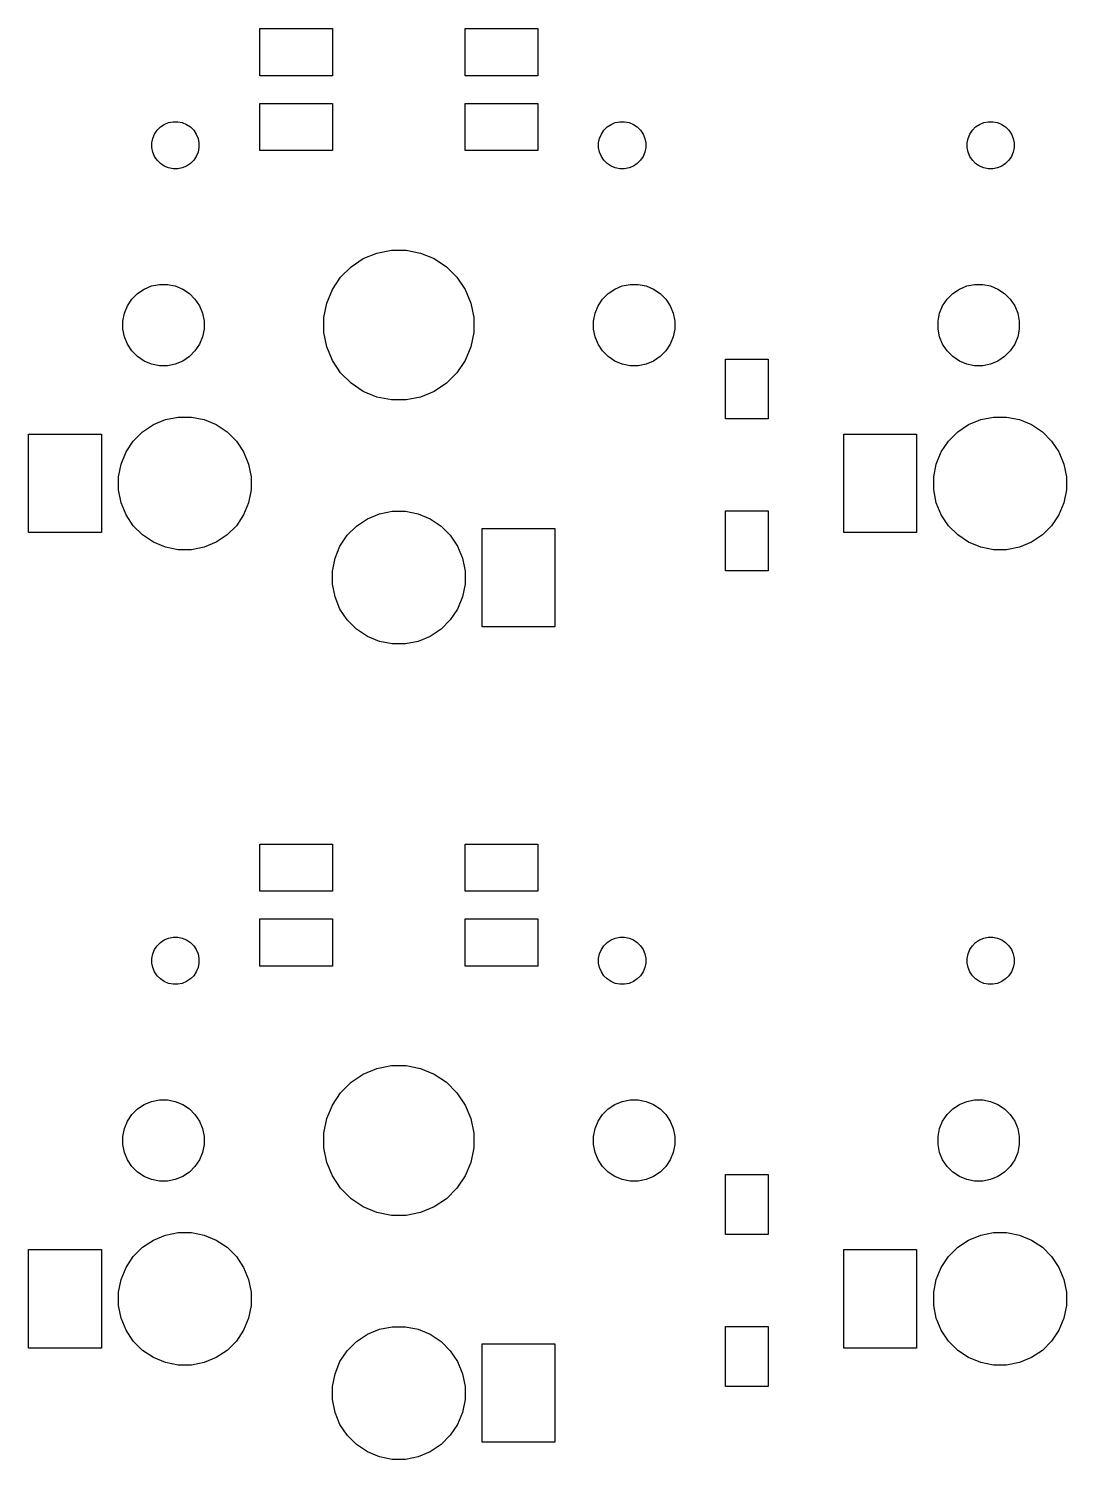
# Model space of a CAD drawing. Extents: x 33 to 239, y -108 to -27.
# Drawn here: x 109.6 to 133.85, y -68.8 to -35.38 of the extents above; entities that cross this region are included whole.
import ezdxf

# ---------------------------------------------------------------- set-up
doc = ezdxf.new("R2010")
doc.units = 0
doc.layers.add('BLACK', color=7, linetype='CONTINUOUS')

msp = doc.modelspace()

# ---------------------------------------------------------------- linework, layer by layer
at = {"layer": 'BLACK', "linetype": 'CONTINUOUS'}
for p, q in [((115, -36.475), (115, -35.375)), ((115, -35.375), (116.7, -35.375)), ((116.7, -35.375), (116.7, -36.475)), ((119.8, -36.475), (119.8, -35.375)), ((119.8, -35.375), (121.5, -35.375)), ((121.5, -35.375), (121.5, -36.475)), ((116.7, -36.475), (115, -36.475)), ((121.5, -36.475), (119.8, -36.475)), ((115, -38.225), (115, -37.125)), ((115, -37.125), (116.7, -37.125)), ((116.7, -37.125), (116.7, -38.225)), ((119.8, -38.225), (119.8, -37.125)), ((119.8, -37.125), (121.5, -37.125)), ((121.5, -37.125), (121.5, -38.225)), ((112.543, -37.8395), (112.603, -37.7494)), ((112.603, -37.7494), (112.679, -37.6728)), ((112.679, -37.6728), (112.769, -37.6126)), ((112.769, -37.6126), (112.87, -37.5711)), ((112.87, -37.5711), (112.976, -37.55)), ((112.976, -37.55), (113.084, -37.55)), ((113.084, -37.55), (113.19, -37.5711)), ((113.19, -37.5711), (113.291, -37.6126)), ((113.291, -37.6126), (113.381, -37.6728)), ((113.381, -37.6728), (113.457, -37.7494)), ((113.457, -37.7494), (113.517, -37.8395)), ((122.983, -37.8395), (123.043, -37.7494)), ((123.043, -37.7494), (123.119, -37.6728)), ((123.119, -37.6728), (123.209, -37.6126)), ((123.209, -37.6126), (123.31, -37.5711)), ((123.31, -37.5711), (123.416, -37.55)), ((123.416, -37.55), (123.524, -37.55)), ((123.524, -37.55), (123.63, -37.5711)), ((123.63, -37.5711), (123.731, -37.6126)), ((123.731, -37.6126), (123.821, -37.6728)), ((123.821, -37.6728), (123.897, -37.7494)), ((123.897, -37.7494), (123.957, -37.8395)), ((131.593, -37.8395), (131.653, -37.7494)), ((131.653, -37.7494), (131.729, -37.6728)), ((131.729, -37.6728), (131.819, -37.6126)), ((131.819, -37.6126), (131.92, -37.5711)), ((131.92, -37.5711), (132.026, -37.55)), ((132.026, -37.55), (132.134, -37.55)), ((132.134, -37.55), (132.24, -37.5711)), ((132.24, -37.5711), (132.341, -37.6126)), ((132.341, -37.6126), (132.431, -37.6728)), ((132.431, -37.6728), (132.507, -37.7494)), ((132.507, -37.7494), (132.567, -37.8395)), ((112.48, -38.0458), (112.501, -37.9396)), ((112.48, -38.1542), (112.48, -38.0458)), ((112.501, -37.9396), (112.543, -37.8395)), ((113.517, -37.8395), (113.559, -37.9396)), ((113.559, -37.9396), (113.58, -38.0458)), ((113.58, -38.0458), (113.58, -38.1542)), ((122.92, -38.0458), (122.941, -37.9396)), ((122.92, -38.1542), (122.92, -38.0458)), ((122.941, -37.9396), (122.983, -37.8395)), ((123.957, -37.8395), (123.999, -37.9396)), ((123.999, -37.9396), (124.02, -38.0458)), ((124.02, -38.0458), (124.02, -38.1542)), ((131.53, -38.0458), (131.551, -37.9396)), ((131.53, -38.1542), (131.53, -38.0458)), ((131.551, -37.9396), (131.593, -37.8395)), ((132.567, -37.8395), (132.609, -37.9396)), ((132.609, -37.9396), (132.63, -38.0458)), ((132.63, -38.0458), (132.63, -38.1542)), ((112.501, -38.2604), (112.48, -38.1542)), ((112.543, -38.3605), (112.501, -38.2604)), ((112.603, -38.4506), (112.543, -38.3605)), ((113.517, -38.3605), (113.457, -38.4506)), ((113.559, -38.2604), (113.517, -38.3605)), ((113.58, -38.1542), (113.559, -38.2604)), ((116.7, -38.225), (115, -38.225)), ((121.5, -38.225), (119.8, -38.225)), ((122.941, -38.2604), (122.92, -38.1542)), ((122.983, -38.3605), (122.941, -38.2604)), ((123.043, -38.4506), (122.983, -38.3605)), ((123.957, -38.3605), (123.897, -38.4506)), ((123.999, -38.2604), (123.957, -38.3605)), ((124.02, -38.1542), (123.999, -38.2604)), ((131.551, -38.2604), (131.53, -38.1542)), ((131.593, -38.3605), (131.551, -38.2604)), ((131.653, -38.4506), (131.593, -38.3605)), ((132.567, -38.3605), (132.507, -38.4506)), ((132.609, -38.2604), (132.567, -38.3605)), ((132.63, -38.1542), (132.609, -38.2604)), ((112.679, -38.5272), (112.603, -38.4506)), ((112.769, -38.5874), (112.679, -38.5272)), ((112.87, -38.6289), (112.769, -38.5874)), ((112.976, -38.65), (112.87, -38.6289)), ((113.084, -38.65), (112.976, -38.65)), ((113.19, -38.6289), (113.084, -38.65)), ((113.291, -38.5874), (113.19, -38.6289)), ((113.381, -38.5272), (113.291, -38.5874)), ((113.457, -38.4506), (113.381, -38.5272)), ((123.119, -38.5272), (123.043, -38.4506)), ((123.209, -38.5874), (123.119, -38.5272)), ((123.31, -38.6289), (123.209, -38.5874)), ((123.416, -38.65), (123.31, -38.6289)), ((123.524, -38.65), (123.416, -38.65)), ((123.63, -38.6289), (123.524, -38.65)), ((123.731, -38.5874), (123.63, -38.6289)), ((123.821, -38.5272), (123.731, -38.5874)), ((123.897, -38.4506), (123.821, -38.5272)), ((131.729, -38.5272), (131.653, -38.4506)), ((131.819, -38.5874), (131.729, -38.5272)), ((131.92, -38.6289), (131.819, -38.5874)), ((132.026, -38.65), (131.92, -38.6289)), ((132.134, -38.65), (132.026, -38.65)), ((132.24, -38.6289), (132.134, -38.65)), ((132.341, -38.5874), (132.24, -38.6289)), ((132.431, -38.5272), (132.341, -38.5874)), ((132.507, -38.4506), (132.431, -38.5272)), ((117.134, -40.9407), (117.421, -40.7492)), ((117.421, -40.7492), (117.74, -40.6173)), ((117.74, -40.6173), (118.078, -40.55)), ((118.078, -40.55), (118.422, -40.55)), ((118.422, -40.55), (118.76, -40.6173)), ((118.76, -40.6173), (119.079, -40.7492)), ((119.079, -40.7492), (119.366, -40.9407)), ((116.891, -41.1844), (117.134, -40.9407)), ((119.366, -40.9407), (119.609, -41.1844)), ((112.3, -41.4581), (112.473, -41.3865)), ((112.473, -41.3865), (112.656, -41.35)), ((112.656, -41.35), (112.844, -41.35)), ((112.844, -41.35), (113.027, -41.3865)), ((113.027, -41.3865), (113.2, -41.4581)), ((116.699, -41.4711), (116.891, -41.1844)), ((119.609, -41.1844), (119.801, -41.4711)), ((123.3, -41.4581), (123.473, -41.3865)), ((123.473, -41.3865), (123.656, -41.35)), ((123.656, -41.35), (123.844, -41.35)), ((123.844, -41.35), (124.027, -41.3865)), ((124.027, -41.3865), (124.2, -41.4581)), ((131.35, -41.4581), (131.523, -41.3865)), ((131.523, -41.3865), (131.706, -41.35)), ((131.706, -41.35), (131.894, -41.35)), ((131.894, -41.35), (132.077, -41.3865)), ((132.077, -41.3865), (132.25, -41.4581)), ((111.908, -41.85), (112.012, -41.6944)), ((112.012, -41.6944), (112.144, -41.5621)), ((112.144, -41.5621), (112.3, -41.4581)), ((113.2, -41.4581), (113.356, -41.5621)), ((113.356, -41.5621), (113.488, -41.6944)), ((113.488, -41.6944), (113.592, -41.85)), ((116.567, -41.7895), (116.699, -41.4711)), ((119.801, -41.4711), (119.933, -41.7895)), ((122.908, -41.85), (123.012, -41.6944)), ((123.012, -41.6944), (123.144, -41.5621)), ((123.144, -41.5621), (123.3, -41.4581)), ((124.2, -41.4581), (124.356, -41.5621)), ((124.356, -41.5621), (124.488, -41.6944)), ((124.488, -41.6944), (124.592, -41.85)), ((130.958, -41.85), (131.062, -41.6944)), ((131.062, -41.6944), (131.194, -41.5621)), ((131.194, -41.5621), (131.35, -41.4581)), ((132.25, -41.4581), (132.406, -41.5621)), ((132.406, -41.5621), (132.538, -41.6944)), ((132.538, -41.6944), (132.642, -41.85)), ((111.8, -42.2064), (111.837, -42.0229)), ((111.837, -42.0229), (111.908, -41.85)), ((113.592, -41.85), (113.663, -42.0229)), ((113.663, -42.0229), (113.7, -42.2064)), ((116.5, -42.1276), (116.567, -41.7895)), ((119.933, -41.7895), (120, -42.1276)), ((122.8, -42.2064), (122.837, -42.0229)), ((122.837, -42.0229), (122.908, -41.85)), ((124.592, -41.85), (124.663, -42.0229)), ((124.663, -42.0229), (124.7, -42.2064)), ((130.85, -42.2064), (130.887, -42.0229)), ((130.887, -42.0229), (130.958, -41.85)), ((132.642, -41.85), (132.713, -42.0229)), ((132.713, -42.0229), (132.75, -42.2064)), ((111.8, -42.3936), (111.8, -42.2064)), ((111.837, -42.5771), (111.8, -42.3936)), ((113.7, -42.3936), (113.663, -42.5771)), ((113.7, -42.2064), (113.7, -42.3936)), ((116.5, -42.4724), (116.5, -42.1276)), ((120, -42.1276), (120, -42.4724)), ((122.8, -42.3936), (122.8, -42.2064)), ((122.837, -42.5771), (122.8, -42.3936)), ((124.7, -42.3936), (124.663, -42.5771)), ((124.7, -42.2064), (124.7, -42.3936)), ((130.85, -42.3936), (130.85, -42.2064)), ((130.887, -42.5771), (130.85, -42.3936)), ((132.75, -42.3936), (132.713, -42.5771)), ((132.75, -42.2064), (132.75, -42.3936)), ((111.908, -42.75), (111.837, -42.5771)), ((112.012, -42.9056), (111.908, -42.75)), ((113.592, -42.75), (113.488, -42.9056)), ((113.663, -42.5771), (113.592, -42.75)), ((116.567, -42.8105), (116.5, -42.4724)), ((120, -42.4724), (119.933, -42.8105)), ((122.908, -42.75), (122.837, -42.5771)), ((123.012, -42.9056), (122.908, -42.75)), ((124.592, -42.75), (124.488, -42.9056)), ((124.663, -42.5771), (124.592, -42.75)), ((130.958, -42.75), (130.887, -42.5771)), ((131.062, -42.9056), (130.958, -42.75)), ((132.642, -42.75), (132.538, -42.9056)), ((132.713, -42.5771), (132.642, -42.75)), ((112.144, -43.0379), (112.012, -42.9056)), ((112.3, -43.1419), (112.144, -43.0379)), ((113.356, -43.0379), (113.2, -43.1419)), ((113.488, -42.9056), (113.356, -43.0379)), ((116.699, -43.1289), (116.567, -42.8105)), ((119.933, -42.8105), (119.801, -43.1289)), ((123.144, -43.0379), (123.012, -42.9056)), ((123.3, -43.1419), (123.144, -43.0379)), ((124.356, -43.0379), (124.2, -43.1419)), ((124.488, -42.9056), (124.356, -43.0379)), ((125.881, -44.4937), (125.881, -43.0937)), ((125.881, -43.0937), (126.881, -43.0937)), ((126.881, -43.0937), (126.881, -44.4937)), ((131.194, -43.0379), (131.062, -42.9056)), ((131.35, -43.1419), (131.194, -43.0379)), ((132.406, -43.0379), (132.25, -43.1419)), ((132.538, -42.9056), (132.406, -43.0379)), ((112.473, -43.2135), (112.3, -43.1419)), ((112.656, -43.25), (112.473, -43.2135)), ((112.844, -43.25), (112.656, -43.25)), ((113.027, -43.2135), (112.844, -43.25)), ((113.2, -43.1419), (113.027, -43.2135)), ((116.891, -43.4156), (116.699, -43.1289)), ((117.134, -43.6593), (116.891, -43.4156)), ((119.609, -43.4156), (119.366, -43.6593)), ((119.801, -43.1289), (119.609, -43.4156)), ((123.473, -43.2135), (123.3, -43.1419)), ((123.656, -43.25), (123.473, -43.2135)), ((123.844, -43.25), (123.656, -43.25)), ((124.027, -43.2135), (123.844, -43.25)), ((124.2, -43.1419), (124.027, -43.2135)), ((131.523, -43.2135), (131.35, -43.1419)), ((131.706, -43.25), (131.523, -43.2135)), ((131.894, -43.25), (131.706, -43.25)), ((132.077, -43.2135), (131.894, -43.25)), ((132.25, -43.1419), (132.077, -43.2135)), ((117.421, -43.8508), (117.134, -43.6593)), ((119.366, -43.6593), (119.079, -43.8508)), ((117.74, -43.9827), (117.421, -43.8508)), ((118.078, -44.05), (117.74, -43.9827)), ((118.422, -44.05), (118.078, -44.05)), ((118.76, -43.9827), (118.422, -44.05)), ((119.079, -43.8508), (118.76, -43.9827)), ((112.798, -44.5096), (113.097, -44.45)), ((113.097, -44.45), (113.403, -44.45)), ((113.403, -44.45), (113.702, -44.5096)), ((131.848, -44.5096), (132.147, -44.45)), ((132.147, -44.45), (132.453, -44.45)), ((132.453, -44.45), (132.752, -44.5096)), ((112.262, -44.796), (112.516, -44.6264)), ((112.516, -44.6264), (112.798, -44.5096)), ((113.702, -44.5096), (113.984, -44.6264)), ((113.984, -44.6264), (114.238, -44.796)), ((126.881, -44.4937), (125.881, -44.4937)), ((131.312, -44.796), (131.566, -44.6264)), ((131.566, -44.6264), (131.848, -44.5096)), ((132.752, -44.5096), (133.034, -44.6264)), ((133.034, -44.6264), (133.288, -44.796)), ((109.6, -47.15), (109.6, -44.85)), ((109.6, -44.85), (111.3, -44.85)), ((111.3, -44.85), (111.3, -47.15)), ((111.876, -45.2658), (112.046, -45.0119)), ((112.046, -45.0119), (112.262, -44.796)), ((114.238, -44.796), (114.454, -45.0119)), ((114.454, -45.0119), (114.624, -45.2658)), ((128.65, -47.15), (128.65, -44.85)), ((128.65, -44.85), (130.35, -44.85)), ((130.35, -44.85), (130.35, -47.15)), ((130.926, -45.2658), (131.096, -45.0119)), ((131.096, -45.0119), (131.312, -44.796)), ((133.288, -44.796), (133.504, -45.0119)), ((133.504, -45.0119), (133.674, -45.2658)), ((111.76, -45.5479), (111.876, -45.2658)), ((114.624, -45.2658), (114.74, -45.5479)), ((130.81, -45.5479), (130.926, -45.2658)), ((133.674, -45.2658), (133.79, -45.5479)), ((111.7, -45.8473), (111.76, -45.5479)), ((114.74, -45.5479), (114.8, -45.8473)), ((130.75, -45.8473), (130.81, -45.5479)), ((133.79, -45.5479), (133.85, -45.8473)), ((111.7, -46.1527), (111.7, -45.8473)), ((114.8, -45.8473), (114.8, -46.1527)), ((130.75, -46.1527), (130.75, -45.8473)), ((133.85, -45.8473), (133.85, -46.1527)), ((111.76, -46.4521), (111.7, -46.1527)), ((111.876, -46.7342), (111.76, -46.4521)), ((114.74, -46.4521), (114.624, -46.7342)), ((114.8, -46.1527), (114.74, -46.4521)), ((130.81, -46.4521), (130.75, -46.1527)), ((130.926, -46.7342), (130.81, -46.4521)), ((133.79, -46.4521), (133.674, -46.7342)), ((133.85, -46.1527), (133.79, -46.4521)), ((112.046, -46.9881), (111.876, -46.7342)), ((114.624, -46.7342), (114.454, -46.9881)), ((117.516, -46.8264), (117.798, -46.7096)), ((117.798, -46.7096), (118.097, -46.65)), ((118.097, -46.65), (118.403, -46.65)), ((118.403, -46.65), (118.702, -46.7096)), ((118.702, -46.7096), (118.984, -46.8264)), ((125.881, -48.0437), (125.881, -46.6437)), ((125.881, -46.6437), (126.881, -46.6437)), ((126.881, -46.6437), (126.881, -48.0437)), ((131.096, -46.9881), (130.926, -46.7342)), ((133.674, -46.7342), (133.504, -46.9881)), ((112.262, -47.204), (112.046, -46.9881)), ((114.454, -46.9881), (114.238, -47.204)), ((117.046, -47.2119), (117.262, -46.996)), ((117.262, -46.996), (117.516, -46.8264)), ((118.984, -46.8264), (119.238, -46.996)), ((119.238, -46.996), (119.454, -47.2119)), ((120.2, -49.35), (120.2, -47.05)), ((120.2, -47.05), (121.9, -47.05)), ((121.9, -47.05), (121.9, -49.35)), ((131.312, -47.204), (131.096, -46.9881)), ((133.504, -46.9881), (133.288, -47.204)), ((111.3, -47.15), (109.6, -47.15)), ((112.516, -47.3736), (112.262, -47.204)), ((112.798, -47.4904), (112.516, -47.3736)), ((113.984, -47.3736), (113.702, -47.4904)), ((114.238, -47.204), (113.984, -47.3736)), ((116.876, -47.4658), (117.046, -47.2119)), ((119.454, -47.2119), (119.624, -47.4658)), ((130.35, -47.15), (128.65, -47.15)), ((131.566, -47.3736), (131.312, -47.204)), ((131.848, -47.4904), (131.566, -47.3736)), ((133.034, -47.3736), (132.752, -47.4904)), ((133.288, -47.204), (133.034, -47.3736)), ((113.097, -47.55), (112.798, -47.4904)), ((113.403, -47.55), (113.097, -47.55)), ((113.702, -47.4904), (113.403, -47.55)), ((116.7, -48.0473), (116.76, -47.7479)), ((116.76, -47.7479), (116.876, -47.4658)), ((119.624, -47.4658), (119.74, -47.7479)), ((119.74, -47.7479), (119.8, -48.0473)), ((132.147, -47.55), (131.848, -47.4904)), ((132.453, -47.55), (132.147, -47.55)), ((132.752, -47.4904), (132.453, -47.55)), ((116.7, -48.3527), (116.7, -48.0473)), ((119.8, -48.0473), (119.8, -48.3527)), ((126.881, -48.0437), (125.881, -48.0437)), ((116.76, -48.6521), (116.7, -48.3527)), ((119.8, -48.3527), (119.74, -48.6521)), ((116.876, -48.9342), (116.76, -48.6521)), ((119.74, -48.6521), (119.624, -48.9342)), ((117.046, -49.1881), (116.876, -48.9342)), ((119.624, -48.9342), (119.454, -49.1881)), ((117.262, -49.404), (117.046, -49.1881)), ((117.516, -49.5736), (117.262, -49.404)), ((119.238, -49.404), (118.984, -49.5736)), ((119.454, -49.1881), (119.238, -49.404)), ((121.9, -49.35), (120.2, -49.35)), ((117.798, -49.6904), (117.516, -49.5736)), ((118.097, -49.75), (117.798, -49.6904)), ((118.403, -49.75), (118.097, -49.75)), ((118.702, -49.6904), (118.403, -49.75)), ((118.984, -49.5736), (118.702, -49.6904)), ((115, -55.525), (115, -54.425)), ((115, -54.425), (116.7, -54.425)), ((116.7, -54.425), (116.7, -55.525)), ((119.8, -55.525), (119.8, -54.425)), ((119.8, -54.425), (121.5, -54.425)), ((121.5, -54.425), (121.5, -55.525)), ((116.7, -55.525), (115, -55.525)), ((121.5, -55.525), (119.8, -55.525)), ((115, -57.275), (115, -56.175)), ((115, -56.175), (116.7, -56.175)), ((116.7, -56.175), (116.7, -57.275)), ((119.8, -57.275), (119.8, -56.175)), ((119.8, -56.175), (121.5, -56.175)), ((121.5, -56.175), (121.5, -57.275)), ((112.543, -56.8895), (112.603, -56.7994)), ((112.603, -56.7994), (112.679, -56.7228)), ((112.679, -56.7228), (112.769, -56.6626)), ((112.769, -56.6626), (112.87, -56.6211)), ((112.87, -56.6211), (112.976, -56.6)), ((112.976, -56.6), (113.084, -56.6)), ((113.084, -56.6), (113.19, -56.6211)), ((113.19, -56.6211), (113.291, -56.6626)), ((113.291, -56.6626), (113.381, -56.7228)), ((113.381, -56.7228), (113.457, -56.7994)), ((113.457, -56.7994), (113.517, -56.8895)), ((122.983, -56.8895), (123.043, -56.7994)), ((123.043, -56.7994), (123.119, -56.7228)), ((123.119, -56.7228), (123.209, -56.6626)), ((123.209, -56.6626), (123.31, -56.6211)), ((123.31, -56.6211), (123.416, -56.6)), ((123.416, -56.6), (123.524, -56.6)), ((123.524, -56.6), (123.63, -56.6211)), ((123.63, -56.6211), (123.731, -56.6626)), ((123.731, -56.6626), (123.821, -56.7228)), ((123.821, -56.7228), (123.897, -56.7994)), ((123.897, -56.7994), (123.957, -56.8895)), ((131.593, -56.8895), (131.653, -56.7994)), ((131.653, -56.7994), (131.729, -56.7228)), ((131.729, -56.7228), (131.819, -56.6626)), ((131.819, -56.6626), (131.92, -56.6211)), ((131.92, -56.6211), (132.026, -56.6)), ((132.026, -56.6), (132.134, -56.6)), ((132.134, -56.6), (132.24, -56.6211)), ((132.24, -56.6211), (132.341, -56.6626)), ((132.341, -56.6626), (132.431, -56.7228)), ((132.431, -56.7228), (132.507, -56.7994)), ((132.507, -56.7994), (132.567, -56.8895)), ((112.48, -57.0958), (112.501, -56.9896)), ((112.48, -57.2042), (112.48, -57.0958)), ((112.501, -56.9896), (112.543, -56.8895)), ((113.517, -56.8895), (113.559, -56.9896)), ((113.559, -56.9896), (113.58, -57.0958)), ((113.58, -57.0958), (113.58, -57.2042)), ((122.92, -57.0958), (122.941, -56.9896)), ((122.92, -57.2042), (122.92, -57.0958)), ((122.941, -56.9896), (122.983, -56.8895)), ((123.957, -56.8895), (123.999, -56.9896)), ((123.999, -56.9896), (124.02, -57.0958)), ((124.02, -57.0958), (124.02, -57.2042)), ((131.53, -57.0958), (131.551, -56.9896)), ((131.53, -57.2042), (131.53, -57.0958)), ((131.551, -56.9896), (131.593, -56.8895)), ((132.567, -56.8895), (132.609, -56.9896)), ((132.609, -56.9896), (132.63, -57.0958)), ((132.63, -57.0958), (132.63, -57.2042)), ((112.501, -57.3104), (112.48, -57.2042)), ((112.543, -57.4105), (112.501, -57.3104)), ((112.603, -57.5006), (112.543, -57.4105)), ((113.517, -57.4105), (113.457, -57.5006)), ((113.559, -57.3104), (113.517, -57.4105)), ((113.58, -57.2042), (113.559, -57.3104)), ((116.7, -57.275), (115, -57.275)), ((121.5, -57.275), (119.8, -57.275)), ((122.941, -57.3104), (122.92, -57.2042)), ((122.983, -57.4105), (122.941, -57.3104)), ((123.043, -57.5006), (122.983, -57.4105)), ((123.957, -57.4105), (123.897, -57.5006)), ((123.999, -57.3104), (123.957, -57.4105)), ((124.02, -57.2042), (123.999, -57.3104)), ((131.551, -57.3104), (131.53, -57.2042)), ((131.593, -57.4105), (131.551, -57.3104)), ((131.653, -57.5006), (131.593, -57.4105)), ((132.567, -57.4105), (132.507, -57.5006)), ((132.609, -57.3104), (132.567, -57.4105)), ((132.63, -57.2042), (132.609, -57.3104)), ((112.679, -57.5772), (112.603, -57.5006)), ((112.769, -57.6374), (112.679, -57.5772)), ((112.87, -57.6789), (112.769, -57.6374)), ((112.976, -57.7), (112.87, -57.6789)), ((113.084, -57.7), (112.976, -57.7)), ((113.19, -57.6789), (113.084, -57.7)), ((113.291, -57.6374), (113.19, -57.6789)), ((113.381, -57.5772), (113.291, -57.6374)), ((113.457, -57.5006), (113.381, -57.5772)), ((123.119, -57.5772), (123.043, -57.5006)), ((123.209, -57.6374), (123.119, -57.5772)), ((123.31, -57.6789), (123.209, -57.6374)), ((123.416, -57.7), (123.31, -57.6789)), ((123.524, -57.7), (123.416, -57.7)), ((123.63, -57.6789), (123.524, -57.7)), ((123.731, -57.6374), (123.63, -57.6789)), ((123.821, -57.5772), (123.731, -57.6374)), ((123.897, -57.5006), (123.821, -57.5772)), ((131.729, -57.5772), (131.653, -57.5006)), ((131.819, -57.6374), (131.729, -57.5772)), ((131.92, -57.6789), (131.819, -57.6374)), ((132.026, -57.7), (131.92, -57.6789)), ((132.134, -57.7), (132.026, -57.7)), ((132.24, -57.6789), (132.134, -57.7)), ((132.341, -57.6374), (132.24, -57.6789)), ((132.431, -57.5772), (132.341, -57.6374)), ((132.507, -57.5006), (132.431, -57.5772)), ((117.134, -59.9907), (117.421, -59.7992)), ((117.421, -59.7992), (117.74, -59.6673)), ((117.74, -59.6673), (118.078, -59.6)), ((118.078, -59.6), (118.422, -59.6)), ((118.422, -59.6), (118.76, -59.6673)), ((118.76, -59.6673), (119.079, -59.7992)), ((119.079, -59.7992), (119.366, -59.9907)), ((116.891, -60.2344), (117.134, -59.9907)), ((119.366, -59.9907), (119.609, -60.2344)), ((112.3, -60.5081), (112.473, -60.4365)), ((112.473, -60.4365), (112.656, -60.4)), ((112.656, -60.4), (112.844, -60.4)), ((112.844, -60.4), (113.027, -60.4365)), ((113.027, -60.4365), (113.2, -60.5081)), ((116.699, -60.5211), (116.891, -60.2344)), ((119.609, -60.2344), (119.801, -60.5211)), ((123.3, -60.5081), (123.473, -60.4365)), ((123.473, -60.4365), (123.656, -60.4)), ((123.656, -60.4), (123.844, -60.4)), ((123.844, -60.4), (124.027, -60.4365)), ((124.027, -60.4365), (124.2, -60.5081)), ((131.35, -60.5081), (131.523, -60.4365)), ((131.523, -60.4365), (131.706, -60.4)), ((131.706, -60.4), (131.894, -60.4)), ((131.894, -60.4), (132.077, -60.4365)), ((132.077, -60.4365), (132.25, -60.5081)), ((111.908, -60.9), (112.012, -60.7444)), ((112.012, -60.7444), (112.144, -60.6121)), ((112.144, -60.6121), (112.3, -60.5081)), ((113.2, -60.5081), (113.356, -60.6121)), ((113.356, -60.6121), (113.488, -60.7444)), ((113.488, -60.7444), (113.592, -60.9)), ((116.567, -60.8395), (116.699, -60.5211)), ((119.801, -60.5211), (119.933, -60.8395)), ((122.908, -60.9), (123.012, -60.7444)), ((123.012, -60.7444), (123.144, -60.6121)), ((123.144, -60.6121), (123.3, -60.5081)), ((124.2, -60.5081), (124.356, -60.6121)), ((124.356, -60.6121), (124.488, -60.7444)), ((124.488, -60.7444), (124.592, -60.9)), ((130.958, -60.9), (131.062, -60.7444)), ((131.062, -60.7444), (131.194, -60.6121)), ((131.194, -60.6121), (131.35, -60.5081)), ((132.25, -60.5081), (132.406, -60.6121)), ((132.406, -60.6121), (132.538, -60.7444)), ((132.538, -60.7444), (132.642, -60.9)), ((111.8, -61.2564), (111.837, -61.0729)), ((111.837, -61.0729), (111.908, -60.9)), ((113.592, -60.9), (113.663, -61.0729)), ((113.663, -61.0729), (113.7, -61.2564)), ((116.5, -61.1776), (116.567, -60.8395)), ((119.933, -60.8395), (120, -61.1776)), ((122.8, -61.2564), (122.837, -61.0729)), ((122.837, -61.0729), (122.908, -60.9)), ((124.592, -60.9), (124.663, -61.0729)), ((124.663, -61.0729), (124.7, -61.2564)), ((130.85, -61.2564), (130.887, -61.0729)), ((130.887, -61.0729), (130.958, -60.9)), ((132.642, -60.9), (132.713, -61.0729)), ((132.713, -61.0729), (132.75, -61.2564)), ((111.8, -61.4436), (111.8, -61.2564)), ((111.837, -61.6271), (111.8, -61.4436)), ((113.7, -61.4436), (113.663, -61.6271)), ((113.7, -61.2564), (113.7, -61.4436)), ((116.5, -61.5224), (116.5, -61.1776)), ((120, -61.1776), (120, -61.5224)), ((122.8, -61.4436), (122.8, -61.2564)), ((122.837, -61.6271), (122.8, -61.4436)), ((124.7, -61.4436), (124.663, -61.6271)), ((124.7, -61.2564), (124.7, -61.4436)), ((130.85, -61.4436), (130.85, -61.2564)), ((130.887, -61.6271), (130.85, -61.4436)), ((132.75, -61.4436), (132.713, -61.6271)), ((132.75, -61.2564), (132.75, -61.4436)), ((111.908, -61.8), (111.837, -61.6271)), ((112.012, -61.9556), (111.908, -61.8)), ((113.592, -61.8), (113.488, -61.9556)), ((113.663, -61.6271), (113.592, -61.8)), ((116.567, -61.8605), (116.5, -61.5224)), ((120, -61.5224), (119.933, -61.8605)), ((122.908, -61.8), (122.837, -61.6271)), ((123.012, -61.9556), (122.908, -61.8)), ((124.592, -61.8), (124.488, -61.9556)), ((124.663, -61.6271), (124.592, -61.8)), ((130.958, -61.8), (130.887, -61.6271)), ((131.062, -61.9556), (130.958, -61.8)), ((132.642, -61.8), (132.538, -61.9556)), ((132.713, -61.6271), (132.642, -61.8)), ((112.144, -62.0879), (112.012, -61.9556)), ((112.3, -62.1919), (112.144, -62.0879)), ((113.356, -62.0879), (113.2, -62.1919)), ((113.488, -61.9556), (113.356, -62.0879)), ((116.699, -62.1789), (116.567, -61.8605)), ((119.933, -61.8605), (119.801, -62.1789)), ((123.144, -62.0879), (123.012, -61.9556)), ((123.3, -62.1919), (123.144, -62.0879)), ((124.356, -62.0879), (124.2, -62.1919)), ((124.488, -61.9556), (124.356, -62.0879)), ((125.881, -63.5437), (125.881, -62.1437)), ((125.881, -62.1437), (126.881, -62.1437)), ((126.881, -62.1437), (126.881, -63.5437)), ((131.194, -62.0879), (131.062, -61.9556)), ((131.35, -62.1919), (131.194, -62.0879)), ((132.406, -62.0879), (132.25, -62.1919)), ((132.538, -61.9556), (132.406, -62.0879)), ((112.473, -62.2635), (112.3, -62.1919)), ((112.656, -62.3), (112.473, -62.2635)), ((112.844, -62.3), (112.656, -62.3)), ((113.027, -62.2635), (112.844, -62.3)), ((113.2, -62.1919), (113.027, -62.2635)), ((116.891, -62.4656), (116.699, -62.1789)), ((117.134, -62.7093), (116.891, -62.4656)), ((119.609, -62.4656), (119.366, -62.7093)), ((119.801, -62.1789), (119.609, -62.4656)), ((123.473, -62.2635), (123.3, -62.1919)), ((123.656, -62.3), (123.473, -62.2635)), ((123.844, -62.3), (123.656, -62.3)), ((124.027, -62.2635), (123.844, -62.3)), ((124.2, -62.1919), (124.027, -62.2635)), ((131.523, -62.2635), (131.35, -62.1919)), ((131.706, -62.3), (131.523, -62.2635)), ((131.894, -62.3), (131.706, -62.3)), ((132.077, -62.2635), (131.894, -62.3)), ((132.25, -62.1919), (132.077, -62.2635)), ((117.421, -62.9008), (117.134, -62.7093)), ((119.366, -62.7093), (119.079, -62.9008)), ((117.74, -63.0327), (117.421, -62.9008)), ((118.078, -63.1), (117.74, -63.0327)), ((118.422, -63.1), (118.078, -63.1)), ((118.76, -63.0327), (118.422, -63.1)), ((119.079, -62.9008), (118.76, -63.0327)), ((112.798, -63.5596), (113.097, -63.5)), ((113.097, -63.5), (113.403, -63.5)), ((113.403, -63.5), (113.702, -63.5596)), ((131.848, -63.5596), (132.147, -63.5)), ((132.147, -63.5), (132.453, -63.5)), ((132.453, -63.5), (132.752, -63.5596)), ((112.262, -63.846), (112.516, -63.6764)), ((112.516, -63.6764), (112.798, -63.5596)), ((113.702, -63.5596), (113.984, -63.6764)), ((113.984, -63.6764), (114.238, -63.846)), ((126.881, -63.5437), (125.881, -63.5437)), ((131.312, -63.846), (131.566, -63.6764)), ((131.566, -63.6764), (131.848, -63.5596)), ((132.752, -63.5596), (133.034, -63.6764)), ((133.034, -63.6764), (133.288, -63.846)), ((109.6, -66.2), (109.6, -63.9)), ((109.6, -63.9), (111.3, -63.9)), ((111.3, -63.9), (111.3, -66.2)), ((111.876, -64.3158), (112.046, -64.0619)), ((112.046, -64.0619), (112.262, -63.846)), ((114.238, -63.846), (114.454, -64.0619)), ((114.454, -64.0619), (114.624, -64.3158)), ((128.65, -66.2), (128.65, -63.9)), ((128.65, -63.9), (130.35, -63.9)), ((130.35, -63.9), (130.35, -66.2)), ((130.926, -64.3158), (131.096, -64.0619)), ((131.096, -64.0619), (131.312, -63.846)), ((133.288, -63.846), (133.504, -64.0619)), ((133.504, -64.0619), (133.674, -64.3158)), ((111.76, -64.5979), (111.876, -64.3158)), ((114.624, -64.3158), (114.74, -64.5979)), ((130.81, -64.5979), (130.926, -64.3158)), ((133.674, -64.3158), (133.79, -64.5979)), ((111.7, -64.8973), (111.76, -64.5979)), ((114.74, -64.5979), (114.8, -64.8973)), ((130.75, -64.8973), (130.81, -64.5979)), ((133.79, -64.5979), (133.85, -64.8973)), ((111.7, -65.2027), (111.7, -64.8973)), ((114.8, -64.8973), (114.8, -65.2027)), ((130.75, -65.2027), (130.75, -64.8973)), ((133.85, -64.8973), (133.85, -65.2027)), ((111.76, -65.5021), (111.7, -65.2027)), ((111.876, -65.7842), (111.76, -65.5021)), ((114.74, -65.5021), (114.624, -65.7842)), ((114.8, -65.2027), (114.74, -65.5021)), ((130.81, -65.5021), (130.75, -65.2027)), ((130.926, -65.7842), (130.81, -65.5021)), ((133.79, -65.5021), (133.674, -65.7842)), ((133.85, -65.2027), (133.79, -65.5021)), ((112.046, -66.0381), (111.876, -65.7842)), ((114.624, -65.7842), (114.454, -66.0381)), ((117.516, -65.8764), (117.798, -65.7596)), ((117.798, -65.7596), (118.097, -65.7)), ((118.097, -65.7), (118.403, -65.7)), ((118.403, -65.7), (118.702, -65.7596)), ((118.702, -65.7596), (118.984, -65.8764)), ((125.881, -67.0937), (125.881, -65.6937)), ((125.881, -65.6937), (126.881, -65.6937)), ((126.881, -65.6937), (126.881, -67.0937)), ((131.096, -66.0381), (130.926, -65.7842)), ((133.674, -65.7842), (133.504, -66.0381)), ((112.262, -66.254), (112.046, -66.0381)), ((114.454, -66.0381), (114.238, -66.254)), ((117.046, -66.2619), (117.262, -66.046)), ((117.262, -66.046), (117.516, -65.8764)), ((118.984, -65.8764), (119.238, -66.046)), ((119.238, -66.046), (119.454, -66.2619)), ((120.2, -68.4), (120.2, -66.1)), ((120.2, -66.1), (121.9, -66.1)), ((121.9, -66.1), (121.9, -68.4)), ((131.312, -66.254), (131.096, -66.0381)), ((133.504, -66.0381), (133.288, -66.254)), ((111.3, -66.2), (109.6, -66.2)), ((112.516, -66.4236), (112.262, -66.254)), ((112.798, -66.5404), (112.516, -66.4236)), ((113.984, -66.4236), (113.702, -66.5404)), ((114.238, -66.254), (113.984, -66.4236)), ((116.876, -66.5158), (117.046, -66.2619)), ((119.454, -66.2619), (119.624, -66.5158)), ((130.35, -66.2), (128.65, -66.2)), ((131.566, -66.4236), (131.312, -66.254)), ((131.848, -66.5404), (131.566, -66.4236)), ((133.034, -66.4236), (132.752, -66.5404)), ((133.288, -66.254), (133.034, -66.4236)), ((113.097, -66.6), (112.798, -66.5404)), ((113.403, -66.6), (113.097, -66.6)), ((113.702, -66.5404), (113.403, -66.6)), ((116.7, -67.0973), (116.76, -66.7979)), ((116.76, -66.7979), (116.876, -66.5158)), ((119.624, -66.5158), (119.74, -66.7979)), ((119.74, -66.7979), (119.8, -67.0973)), ((132.147, -66.6), (131.848, -66.5404)), ((132.453, -66.6), (132.147, -66.6)), ((132.752, -66.5404), (132.453, -66.6)), ((116.7, -67.4027), (116.7, -67.0973)), ((119.8, -67.0973), (119.8, -67.4027)), ((126.881, -67.0937), (125.881, -67.0937)), ((116.76, -67.7021), (116.7, -67.4027)), ((119.8, -67.4027), (119.74, -67.7021)), ((116.876, -67.9842), (116.76, -67.7021)), ((119.74, -67.7021), (119.624, -67.9842)), ((117.046, -68.2381), (116.876, -67.9842)), ((119.624, -67.9842), (119.454, -68.2381)), ((117.262, -68.454), (117.046, -68.2381)), ((117.516, -68.6236), (117.262, -68.454)), ((119.238, -68.454), (118.984, -68.6236)), ((119.454, -68.2381), (119.238, -68.454)), ((121.9, -68.4), (120.2, -68.4)), ((117.798, -68.7404), (117.516, -68.6236)), ((118.097, -68.8), (117.798, -68.7404)), ((118.403, -68.8), (118.097, -68.8)), ((118.702, -68.7404), (118.403, -68.8)), ((118.984, -68.6236), (118.702, -68.7404))]:
    msp.add_line(p, q, dxfattribs=at)

doc.saveas('drawing.dxf')
